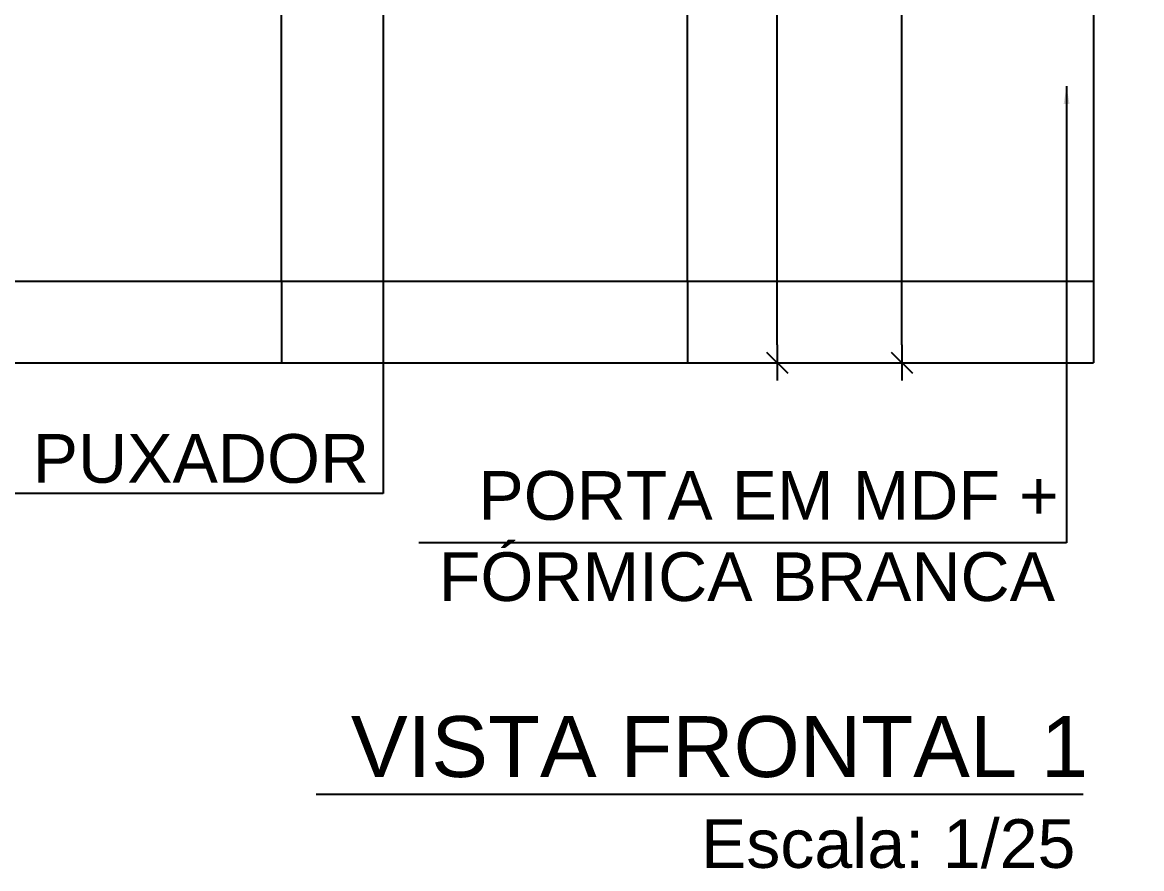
# Model space of a CAD drawing. Extents: x -36 to 357, y 137 to 237.
# Drawn here: x 55.179 to 56.282, y 148.314 to 149.148 of the extents above; entities that cross this region are included whole.
import ezdxf

# ---------------------------------------------------------------- set-up
doc = ezdxf.new("R2010")
doc.units = 0
doc.header["$LTSCALE"] = 0.01
doc.layers.get('0').update_dxf_attribs({"linetype": 'CONTINUOUS'})
doc.layers.get('DEFPOINTS').update_dxf_attribs({"linetype": 'CONTINUOUS'})
for name, color, linetype in [('252', 252, 'CONTINUOUS'), ('A-COTAS', 1, 'CONTINUOUS'), ('A-SOLEIRA', 1, 'CONTINUOUS'), ('AR-CORTE', 1, 'CONTINUOUS'), ('ARQ-CTA-1_025', 1, 'CONTINUOUS'), ('ARQ-SMB-1_025', 1, 'CONTINUOUS'), ('ARQ-TXT-1_025', 2, 'CONTINUOUS')]:
    doc.layers.add(name, color=color, linetype=linetype)
doc.styles.add('ESC-50-A20', font='arial.ttf', dxfattribs={"height": 0.1})
doc.styles.add('FNDE Texto Cota 0025', font='verdana.ttf', dxfattribs={"height": 0.04})
doc.dimstyles.new('FNDE 1-0025', dxfattribs={"dimscale": 5, "dimtxt": 0.04, "dimasz": 0.0035, "dimexe": 0.15, "dimexo": 0.15, "dimgap": 0.0025, "dimtad": 1, "dimzin": 1, "dimdsep": 46, "dimtxsty": 'FNDE Texto Cota 0025', "dimblk": 'tic', "dimcen": 0.015, "dimdle": 0.15, "dimse1": 1, "dimse2": 1, "dimclrd": 251, "dimclre": 251, "dimclrt": 256, "dimaunit": 1, "dimadec": 3, "dimazin": 0, "dimtfac": 1, "dimtix": 1, "dimtmove": 2, "dimatfit": 3, "dimfxl": 0.15, "dimtvp": 1, "dimtolj": 1, "dimtzin": 0, "dimarcsym": 0})

# ---------------------------------------------------------------- blocks, each defined once
blk = doc.blocks.new('tic')
at = {"color": 251}
for p, q in [((0, -1), (0, 1)), ((-1, 0), (1, 0))]:
    blk.add_line(p, q, dxfattribs=at)
blk.add_line((-0.6, -0.6), (0.6, 0.6))
blk = doc.blocks.new('*D460')
at = {"layer": 'ARQ-CTA-1_025', "color": 251, "lineweight": -2}
blk.add_line((56.046, 148.8302), (56.046, 149.6455), dxfattribs=at)
at = {"layer": 'DEFPOINTS', "color": 0}
for p in [(56.046, 149.663), (56.2377, 149.663), (56.2823, 148.8127)]:
    blk.add_point(p, dxfattribs=at)
at = {"layer": 'ARQ-CTA-1_025', "color": 251, "lineweight": -2, "xscale": 0.0175, "yscale": 0.0175, "zscale": 0.0175}
for p, rotation in [((56.046, 149.663), 90), ((56.046, 148.8127), 270)]:
    blk.add_blockref('tic', p, dxfattribs=dict(at, rotation=rotation))
at = {"layer": 'ARQ-CTA-1_025', "insert": (56.0126, 149.2379), "char_height": 0.04, "attachment_point": 5, "rotation": 90, "style": 'FNDE Texto Cota 0025'}
blk.add_mtext('\\A1;0.85', dxfattribs=at)
blk = doc.blocks.new('*D461')
at = {"layer": 'ARQ-CTA-1_025', "color": 251, "lineweight": -2}
blk.add_line((55.9232, 148.8302), (55.9232, 149.6952), dxfattribs=at)
at = {"layer": 'DEFPOINTS', "color": 0}
for p in [(55.9232, 149.7127), (56.0464, 149.7127), (56.046, 148.8127)]:
    blk.add_point(p, dxfattribs=at)
at = {"layer": 'ARQ-CTA-1_025', "color": 251, "lineweight": -2, "xscale": 0.0175, "yscale": 0.0175, "zscale": 0.0175}
for p, rotation in [((55.9232, 149.7127), 90), ((55.9232, 148.8127), 270)]:
    blk.add_blockref('tic', p, dxfattribs=dict(at, rotation=rotation))
at = {"layer": 'ARQ-CTA-1_025', "insert": (55.8899, 149.2627), "char_height": 0.04, "attachment_point": 5, "rotation": 90, "style": 'FNDE Texto Cota 0025'}
blk.add_mtext('\\A1;0.90', dxfattribs=at)

msp = doc.modelspace()

# ---------------------------------------------------------------- linework, layer by layer
at = {"layer": '252'}
for p, q in [((55.4347, 148.8927), (55.4347, 148.8127)), ((55.8347, 148.8927), (55.8347, 148.8127))]:
    msp.add_line(p, q, dxfattribs=at)
at = {"layer": 'A-COTAS'}
for p, q in [((55.4347, 148.8927), (55.4347, 149.663)), ((55.8347, 148.8927), (55.8347, 149.663))]:
    msp.add_line(p, q, dxfattribs=at)
at = {"layer": 'A-SOLEIRA'}
msp.add_line((55.4689, 148.3873), (56.2246, 148.3873), dxfattribs=at)
at = {"layer": 'AR-CORTE', "color": 2}
for p, q in [((56.2347, 149.7131), (56.2347, 148.8127)), ((56.2347, 148.8927), (55.0347, 148.8927)), ((54.9347, 148.8127), (56.2347, 148.8127))]:
    msp.add_line(p, q, dxfattribs=at)

# ---------------------------------------------------------------- texts
at = {"layer": 'ARQ-TXT-1_025', "char_height": 0.048, "attachment_point": 1, "style": 'ESC-50-A20'}
for s, insert, width in [('PUXADOR', (55.1894, 148.7423), 0.388382), ('\\pi0.12336;PORTA EM MDF + \\P\\pi0.084458;FÓRMICA BRANCA', (55.5053, 148.7058, 0.9623), 0.722143)]:
    msp.add_mtext(s, dxfattribs=dict(at, insert=insert, width=width))
at = {"layer": 'ARQ-TXT-1_025', "color": 3, "attachment_point": 7, "style": 'ESC-50-A20'}
for s, insert, char_height, width in [('\\pi0.095962;VISTA FRONTAL 1', (55.4071, 148.4034, -0.9815), 0.06, 0.806794), ('\\pi0.22439;Escala: 1/25', (55.6236, 148.314, 0.8006), 0.048, 0.585435)]:
    msp.add_mtext(s, dxfattribs=dict(at, insert=insert, char_height=char_height, width=width))

# ---------------------------------------------------------------- dimensions: what is measured, and where the dimension line sits
at = {"layer": 'ARQ-CTA-1_025'}
for base, p1, p2, picture, middle in [((55.9232, 149.7127), (56.046, 148.8127), (56.0464, 149.7127), '*D461', (55.8899, 149.2627)), ((56.046, 149.663), (56.2823, 148.8127), (56.2377, 149.663), '*D460', (56.0126, 149.2379))]:
    dim = msp.add_linear_dim(base=base, p1=p1, p2=p2, angle=90, dimstyle='FNDE 1-0025', dxfattribs=at)
    dim.commit()
    dim.dimension.update_dxf_attribs({"geometry": picture, "text_midpoint": middle})

# ---------------------------------------------------------------- leaders
at = {"layer": 'ARQ-SMB-1_025', "ltscale": 10}
for points in [[(55.5349, 149.5843), (55.5349, 148.6839), (55.1629, 148.6839)], [(56.2083, 149.0852), (56.2083, 148.6352), (55.5701, 148.6352)]]:
    msp.add_leader(points, dimstyle='FNDE 1-0025', override={"dimlfac": 100, "dimclrd": 252, "dimclre": 252}, dxfattribs=at)

doc.saveas('drawing.dxf')
